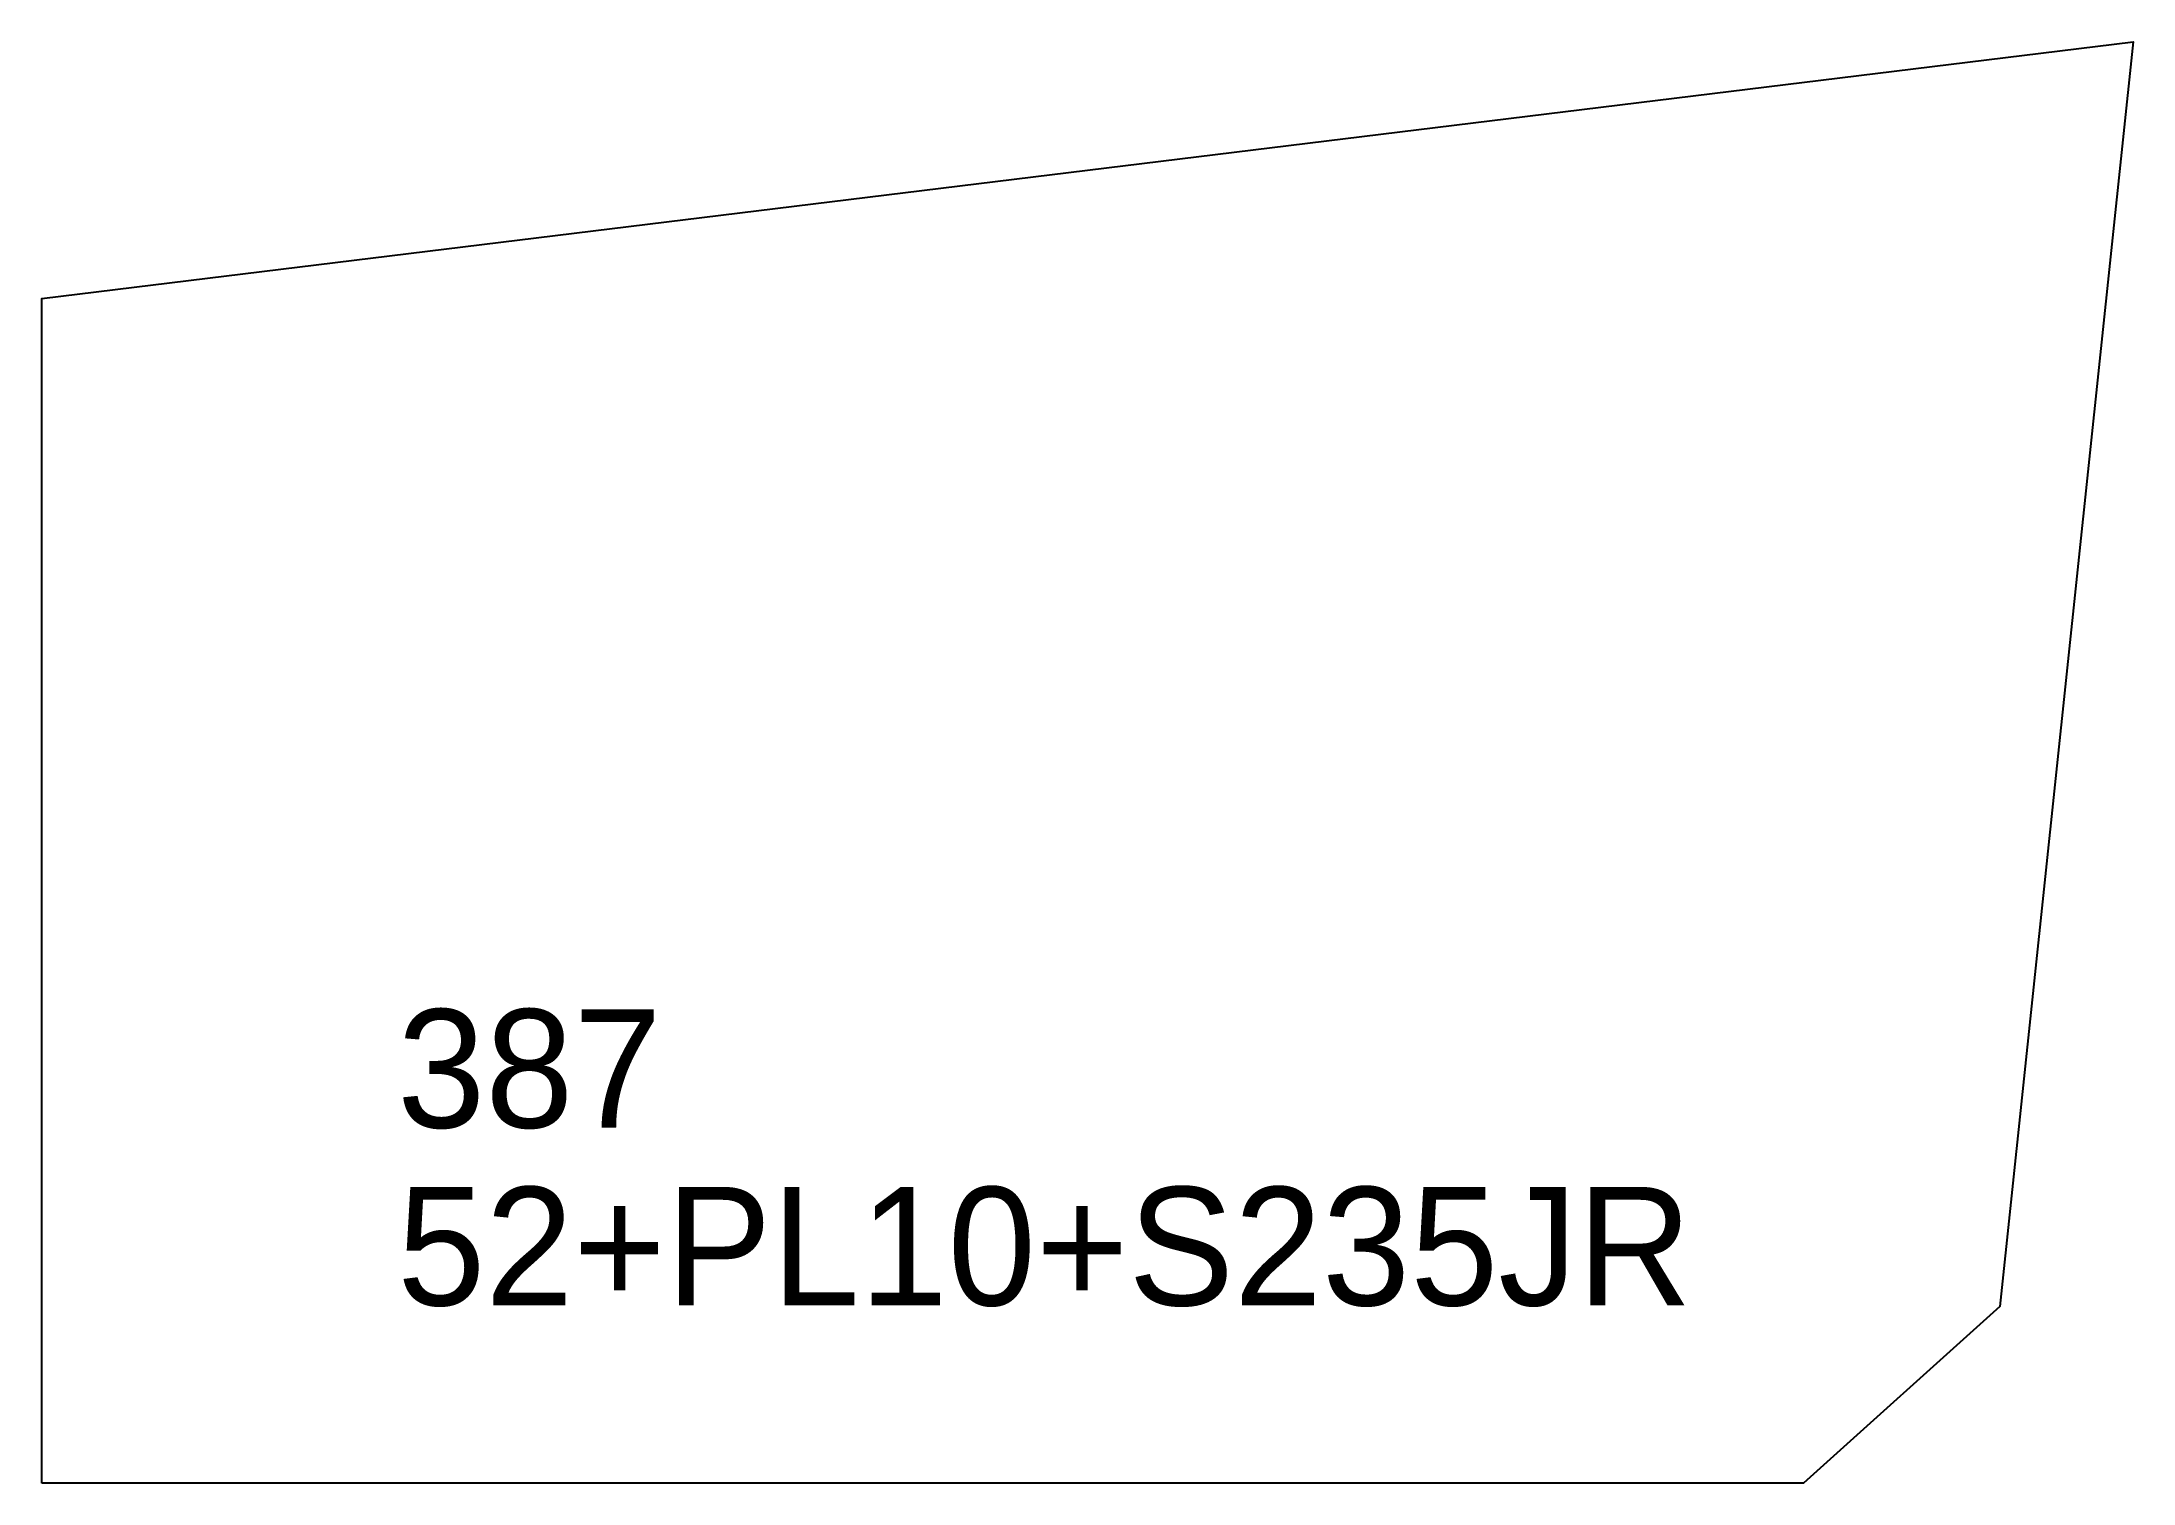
# Model space of a CAD drawing. Extents: x 0 to 177, y 0 to 122.
import ezdxf

# ---------------------------------------------------------------- set-up
doc = ezdxf.new("R2010")
doc.units = 0
for name, color, linetype in [('CUT', 7, 'CONTINUOUS'), ('SCRIBE', 3, 'CONTINUOUS'), ('TEXT', 7, 'CONTINUOUS')]:
    doc.layers.add(name, color=color, linetype=linetype)

msp = doc.modelspace()

# ---------------------------------------------------------------- linework, layer by layer
at = {"layer": 'CUT', "color": 7, "linetype": 'CONTINUOUS'}
msp.add_lwpolyline([(0, 0), (0, 100), (176.55, 121.65), (165.3, 14.92), (148.72, 0)], close=True, dxfattribs=at)

# ---------------------------------------------------------------- texts
at = {"layer": 'SCRIBE', "color": 3}
msp.add_text('387', height=10, dxfattribs=at).set_placement((30, 30))
at = {"layer": 'TEXT', "color": 7}
msp.add_text('52+PL10+S235JR', height=10, dxfattribs=at).set_placement((30, 15))

doc.saveas('drawing.dxf')
